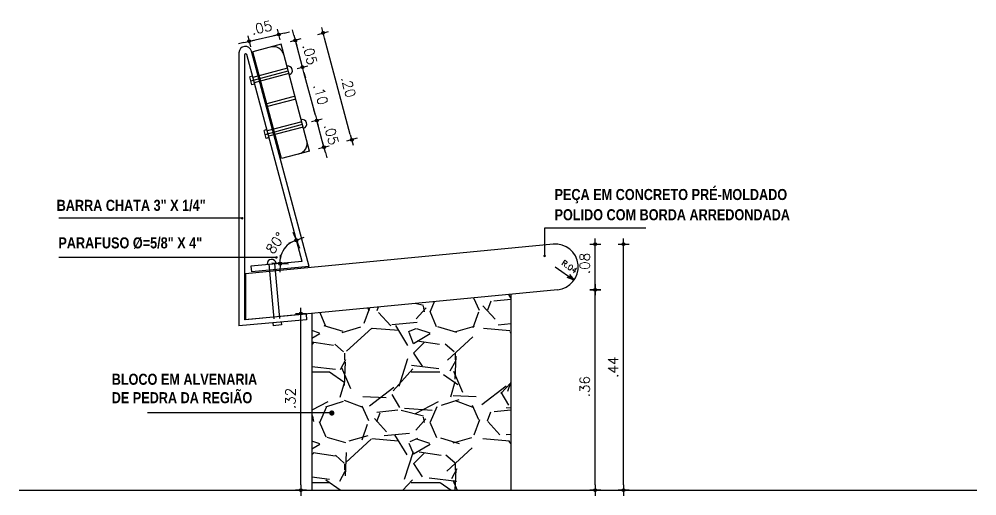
# Model space of a CAD drawing. Extents: x -599692 to 1491, y -9431878 to -451.
# Drawn here: x 1088.454 to 1090.188, y -463.701 to -462.839 of the extents above; entities that cross this region are included whole.
import ezdxf

# ---------------------------------------------------------------- set-up
doc = ezdxf.new("R2010")
doc.units = 0
doc.header["$LTSCALE"] = 0.5
doc.header["$MEASUREMENT"] = 0
doc.header["$PDMODE"] = 34
doc.linetypes.add('DASHDOT', pattern=[1, 0.5, -0.25, 0, -0.25])
doc.linetypes.add('HIDDEN2', pattern=[0.1875, 0.125, -0.0625])
doc.layers.get('0').update_dxf_attribs({"linetype": 'CONTINUOUS'})
doc.layers.get('DEFPOINTS').update_dxf_attribs({"linetype": 'CONTINUOUS'})
for name, color, linetype in [('01', 2, 'CONTINUOUS'), ('02', 9, 'CONTINUOUS'), ('COTAS', 2, 'CONTINUOUS'), ('EIXO', 253, 'DASHDOT'), ('HACHURA', 253, 'CONTINUOUS'), ('HACHURA1', 8, 'CONTINUOUS'), ('P1', 1, 'CONTINUOUS'), ('P4', 6, 'CONTINUOUS'), ('P6', 4, 'CONTINUOUS'), ('TEXTO', 3, 'CONTINUOUS')]:
    doc.layers.add(name, color=color, linetype=linetype)
doc.styles.add('ARIAL', font='ARIALNB.TTF')
doc.styles.add('COTA100', font='ROMANS.SHX')
doc.styles.add('ROMANS', font='romans')
doc.dimstyles.new('COTA100', dxfattribs={"dimtxt": 0.18, "dimasz": 0.1, "dimexe": 0.05, "dimexo": 0.06, "dimgap": 0.1, "dimtad": 1, "dimzin": 4, "dimdsep": 46, "dimtxsty": 'COTA100', "dimblk": 'BOLA', "dimcen": 0.09, "dimdle": 0.05, "dimse1": 1, "dimse2": 1, "dimclrd": 256, "dimclrt": 2, "dimadec": 0, "dimazin": 0, "dimtfac": 1, "dimtix": 1, "dimtmove": 2, "dimatfit": 1, "dimldrblk": 'BOLA', "dimfxl": 1, "dimtolj": 1, "dimtzin": 4, "dimarcsym": 0})
doc.dimstyles.new('COTA100$0', dxfattribs={"dimtxt": 0.18, "dimasz": 0.1, "dimexe": 0.05, "dimexo": 0.95, "dimgap": 0.1, "dimtad": 1, "dimzin": 4, "dimdsep": 46, "dimtxsty": 'COTA100', "dimblk": 'USERTICK', "dimblk1": 'USERTICK', "dimblk2": 'USERTICK', "dimsah": 1, "dimcen": -0.1, "dimdle": 0.05, "dimse1": 1, "dimse2": 1, "dimclrt": 2, "dimadec": 0, "dimazin": 0, "dimtfac": 1, "dimtdec": 4, "dimtix": 1, "dimtmove": 2, "dimatfit": 3, "dimldrblk": 'USERTICK', "dimfxl": 1, "dimtvp": 0.625, "dimtolj": 1, "dimtzin": 4, "dimarcsym": 0})

# ---------------------------------------------------------------- blocks, each defined once
blk = doc.blocks.new('_OPEN30')
at = {"color": 0, "linetype": 'ByBlock'}
for p, q in [((-1, 0.27), (0, 0)), ((0, 0), (-1, -0.27)), ((0, 0), (-1, 0))]:
    blk.add_line(p, q, dxfattribs=at)
blk = doc.blocks.new('USERTICK')
for p, q in [((-1, 0), (1, 0)), ((0, 1), (0, -1))]:
    blk.add_line(p, q)
blk.add_circle((0, 0), 0.25)
blk = doc.blocks.new('*D244')
at = {"layer": 'COTAS', "color": 0, "lineweight": -2}
blk.add_line((1088.964, -463.6811), (1088.964, -463.381), dxfattribs=at)
at = {"layer": 'DEFPOINTS', "color": 0}
for p in [(1088.964, -463.371), (1088.9838, -463.371), (1088.9838, -463.6911)]:
    blk.add_point(p, dxfattribs=at)
at = {"layer": 'COTAS', "color": 0, "lineweight": -2, "xscale": 0.01, "yscale": 0.01, "zscale": 0.01}
for p, rotation in [((1088.964, -463.371), 90), ((1088.964, -463.6911), 270)]:
    blk.add_blockref('USERTICK', p, dxfattribs=dict(at, rotation=rotation))
at = {"layer": 'COTAS', "color": 2, "insert": (1088.945, -463.5311), "char_height": 0.018, "attachment_point": 5, "rotation": 90, "style": 'COTA100'}
blk.add_mtext('\\A1; .32', dxfattribs=at)
blk = doc.blocks.new('BOLA')
for q in [(-1.53, 0), (0, 1.53), (0, -1.53), (1.53, 0)]:
    blk.add_line((0, 0), q)
blk.add_circle((0, 0), 0.284)
blk = doc.blocks.new('*D245')
at = {"layer": 'COTAS', "linetype": 'Continuous', "lineweight": -2}
blk.add_arc((1088.9661, -463.2772), 0.0398, 119.4515, 170.785, dxfattribs=at)
at = {"layer": 'DEFPOINTS', "color": 0, "linetype": 'Continuous'}
for p in [(1088.8658, -462.9028), (1088.9396, -463.2476), (1088.8734, -463.2857), (1088.9661, -463.2772), (1088.9661, -463.2772)]:
    blk.add_point(p, dxfattribs=at)
at = {"layer": 'COTAS', "linetype": 'Continuous', "lineweight": -2, "xscale": 0.01, "yscale": 0.01, "zscale": 0.01}
for p, rotation in [((1088.9558, -463.2388), 22.22572585987986), ((1088.9265, -463.2809), 268.0107105580278)]:
    blk.add_blockref('BOLA', p, dxfattribs=dict(at, rotation=rotation))
at = {"layer": 'COTAS', "color": 2, "linetype": 'Continuous', "insert": (1088.9179, -463.2436), "char_height": 0.018, "attachment_point": 5, "rotation": 55.1182, "style": 'COTA100'}
blk.add_mtext('\\A1;80°', dxfattribs=at)
blk = doc.blocks.new('*D246')
at = {"layer": 'COTAS', "color": 0, "lineweight": -2}
for p, q in [((1088.9902, -463.0123), (1088.9876, -463.0027)), ((1089.0057, -463.0703), (1088.9928, -463.022)), ((1089.0083, -463.08), (1089.0109, -463.0896))]:
    blk.add_line(p, q, dxfattribs=at)
at = {"layer": 'DEFPOINTS', "color": 0}
for p in [(1088.9928, -463.022), (1088.9669, -463.0289), (1088.9798, -463.0772)]:
    blk.add_point(p, dxfattribs=at)
at = {"layer": 'COTAS', "color": 0, "lineweight": -2, "xscale": 0.01, "yscale": 0.01, "zscale": 0.01}
for p, rotation in [((1088.9928, -463.022), 284.999999999981), ((1089.0057, -463.0703), 104.9999999999809)]:
    blk.add_blockref('USERTICK', p, dxfattribs=dict(at, rotation=rotation))
at = {"layer": 'COTAS', "color": 2, "insert": (1089.0176, -463.0412), "char_height": 0.018, "attachment_point": 5, "rotation": 285, "style": 'COTA100'}
blk.add_mtext('\\A1; .05', dxfattribs=at)
blk = doc.blocks.new('*D247')
at = {"layer": 'COTAS', "color": 0, "lineweight": -2}
blk.add_line((1088.9902, -463.0123), (1088.9695, -462.9351), dxfattribs=at)
at = {"layer": 'DEFPOINTS', "color": 0}
for p in [(1088.941, -462.9323), (1088.9669, -462.9254), (1088.9669, -463.0289)]:
    blk.add_point(p, dxfattribs=at)
at = {"layer": 'COTAS', "color": 0, "lineweight": -2, "xscale": 0.01, "yscale": 0.01, "zscale": 0.01}
for p, rotation in [((1088.9669, -462.9254), 104.9999999997247), ((1088.9928, -463.022), 284.9999999997247)]:
    blk.add_blockref('USERTICK', p, dxfattribs=dict(at, rotation=rotation))
at = {"layer": 'COTAS', "color": 2, "insert": (1088.9982, -462.9688), "char_height": 0.018, "attachment_point": 5, "rotation": 285, "style": 'COTA100'}
blk.add_mtext('\\A1; .10', dxfattribs=at)
blk = doc.blocks.new('*D248')
at = {"layer": 'COTAS', "color": 0, "lineweight": -2}
for p, q in [((1088.9513, -462.8675), (1088.9488, -462.8578)), ((1088.9669, -462.9254), (1088.9539, -462.8771)), ((1088.9695, -462.9351), (1088.972, -462.9447))]:
    blk.add_line(p, q, dxfattribs=at)
at = {"layer": 'DEFPOINTS', "color": 0}
for p in [(1088.928, -462.8841), (1088.9539, -462.8771), (1088.941, -462.9323)]:
    blk.add_point(p, dxfattribs=at)
at = {"layer": 'COTAS', "color": 0, "lineweight": -2, "xscale": 0.01, "yscale": 0.01, "zscale": 0.01}
for p, rotation in [((1088.9539, -462.8771), 284.9999999997247), ((1088.9669, -462.9254), 104.9999999997247)]:
    blk.add_blockref('USERTICK', p, dxfattribs=dict(at, rotation=rotation))
at = {"layer": 'COTAS', "color": 2, "insert": (1088.9788, -462.8963), "char_height": 0.018, "attachment_point": 5, "rotation": 285, "style": 'COTA100'}
blk.add_mtext('\\A1; .05', dxfattribs=at)
blk = doc.blocks.new('*D249')
at = {"layer": 'COTAS', "color": 0, "lineweight": -2}
blk.add_line((1089.0534, -463.0472), (1089.0068, -462.8733), dxfattribs=at)
at = {"layer": 'DEFPOINTS', "color": 0}
for p in [(1089.0042, -462.8636), (1088.928, -462.8841), (1088.9798, -463.0772)]:
    blk.add_point(p, dxfattribs=at)
at = {"layer": 'COTAS', "color": 0, "lineweight": -2, "xscale": 0.01, "yscale": 0.01, "zscale": 0.01}
for p, rotation in [((1089.0042, -462.8636), 105.0000000000063), ((1089.056, -463.0568), 285.0000000000063)]:
    blk.add_blockref('USERTICK', p, dxfattribs=dict(at, rotation=rotation))
at = {"layer": 'COTAS', "color": 2, "insert": (1089.0485, -462.9553), "char_height": 0.018, "attachment_point": 5, "rotation": 285, "style": 'COTA100'}
blk.add_mtext('\\A1; .20', dxfattribs=at)
blk = doc.blocks.new('*D250')
at = {"layer": 'COTAS', "color": 0, "lineweight": -2}
for p, q in [((1088.8703, -462.8787), (1088.9239, -462.8663)), ((1088.9336, -462.864), (1088.9434, -462.8617)), ((1088.8606, -462.881), (1088.8508, -462.8833))]:
    blk.add_line(p, q, dxfattribs=at)
at = {"layer": 'DEFPOINTS', "color": 0}
for p in [(1088.9239, -462.8663), (1088.928, -462.8841), (1088.8744, -462.8965)]:
    blk.add_point(p, dxfattribs=at)
at = {"layer": 'COTAS', "color": 0, "lineweight": -2, "xscale": 0.01, "yscale": 0.01, "zscale": 0.01}
for p, rotation in [((1088.9239, -462.8663), 193.1099383547117), ((1088.8703, -462.8787), 13.10993835471172)]:
    blk.add_blockref('USERTICK', p, dxfattribs=dict(at, rotation=rotation))
at = {"layer": 'COTAS', "color": 2, "insert": (1088.8928, -462.854), "char_height": 0.018, "attachment_point": 5, "rotation": 13.1099, "style": 'COTA100'}
blk.add_mtext('\\A1;.05', dxfattribs=at)
blk = doc.blocks.new('*D251')
at = {"layer": 'COTAS', "color": 0, "lineweight": -2}
blk.add_line((1089.4969, -463.6811), (1089.4969, -463.3383), dxfattribs=at)
at = {"layer": 'DEFPOINTS', "color": 0}
for p in [(1089.4284, -463.3283), (1089.4969, -463.3283), (1089.3438, -463.6911)]:
    blk.add_point(p, dxfattribs=at)
at = {"layer": 'COTAS', "color": 0, "lineweight": -2, "xscale": 0.01, "yscale": 0.01, "zscale": 0.01}
for p, rotation in [((1089.4969, -463.3283), 90), ((1089.4969, -463.6911), 270)]:
    blk.add_blockref('USERTICK', p, dxfattribs=dict(at, rotation=rotation))
at = {"layer": 'COTAS', "color": 2, "insert": (1089.4779, -463.5097), "char_height": 0.018, "attachment_point": 5, "rotation": 90, "style": 'COTA100'}
blk.add_mtext('\\A1; .36', dxfattribs=at)
blk = doc.blocks.new('*D205')
at = {"layer": 'COTAS', "color": 0, "lineweight": -2}
blk.add_line((1089.4969, -463.3183), (1089.4969, -463.2556), dxfattribs=at)
at = {"layer": 'DEFPOINTS', "color": 0}
for p in [(1089.4205, -463.2456), (1089.4969, -463.2456), (1089.4284, -463.3283)]:
    blk.add_point(p, dxfattribs=at)
at = {"layer": 'COTAS', "color": 0, "lineweight": -2, "xscale": 0.01, "yscale": 0.01, "zscale": 0.01}
for p, rotation in [((1089.4969, -463.2456), 90), ((1089.4969, -463.3283), 270)]:
    blk.add_blockref('USERTICK', p, dxfattribs=dict(at, rotation=rotation))
at = {"layer": 'COTAS', "color": 2, "insert": (1089.4779, -463.2869), "char_height": 0.018, "attachment_point": 5, "rotation": 90, "style": 'COTA100'}
blk.add_mtext('\\A1; .08', dxfattribs=at)
blk = doc.blocks.new('*D206')
at = {"layer": 'COTAS', "color": 0, "lineweight": -2}
blk.add_line((1089.5482, -463.6811), (1089.5482, -463.2556), dxfattribs=at)
at = {"layer": 'DEFPOINTS', "color": 0}
for p in [(1089.5069, -463.2456), (1089.5482, -463.2456), (1089.5069, -463.6911)]:
    blk.add_point(p, dxfattribs=at)
at = {"layer": 'COTAS', "color": 0, "lineweight": -2, "xscale": 0.01, "yscale": 0.01, "zscale": 0.01}
for p, rotation in [((1089.5482, -463.2456), 90), ((1089.5482, -463.6911), 270)]:
    blk.add_blockref('USERTICK', p, dxfattribs=dict(at, rotation=rotation))
at = {"layer": 'COTAS', "color": 2, "insert": (1089.5292, -463.4684), "char_height": 0.018, "attachment_point": 5, "rotation": 90, "style": 'COTA100'}
blk.add_mtext('\\A1;.44', dxfattribs=at)

msp = doc.modelspace()

# ---------------------------------------------------------------- hatches: boundary and pattern name
at = {"layer": 'HACHURA'}
h = msp.add_hatch(dxfattribs=at)
h.set_pattern_fill('GRAVEL', color=256, scale=0.2, style=0)
h.set_pattern_definition([(228.0128, (824.386474, -315.768252), (-1.5999996464, -1.8000002683), [0.0269072, -2.6638176]), (184.9697, (824.368474, -315.788252), (2.4000002103, 0.1999982614), [0.0461736, -4.571185]), (132.5104, (824.322474, -315.792252), (1.99999814367, -2.20000173477), [0.0325576, -3.2232064]), (267.2737, (824.244474, -315.842252), (0.19999920355, 4.000000059), [0.0420476, -4.1627116]), (292.8337, (824.242474, -315.884252), (-1.0000019811, 2.39999928236), [0.041231, -4.0818746]), (357.2737, (824.258474, -315.922252), (-4.000000059, 0.19999920355), [0.0420476, -4.1627116]), (37.6942, (824.300474, -315.924252), (-2.60000146912, -1.99999808103), [0.0556058, -5.5049698]), (72.2553, (824.344474, -315.890252), (1.40000215254, 4.39999924625), [0.0524976, -5.1972642]), (121.4296, (824.360474, -315.840252), (-1.60000164684, 2.5999990073), [0.04219, -4.1768146]), (175.2364, (824.338474, -315.804252), (2.2000001893, -0.1999983065), [0.0481664, -2.3601526]), (222.3974, (824.290474, -315.800252), (-2.40000147021, -2.1999984164), [0.0622896, -6.166675]), (138.8141, (824.442474, -315.844252), (-1.4000005894, 1.1999994627), [0.0212602, -2.1047688]), (171.4692, (824.426474, -315.830252), (2.59999965696, -0.400001582), [0.0404474, -4.0043022]), (225, (824.38647, -315.82425), (-2e-17, -0.20000006), [0.0282842, -0.2545584]), (203.1986, (824.372474, -315.800252), (0.9999999461, 0.400000265), [0.0152316, -1.507923]), (291.8014, (824.358474, -315.806252), (-0.199999982, 0.6000000546), [0.0215406, -1.0554924]), (30.9638, (824.366474, -315.826252), (0.5999996045, 0.4000004967), [0.0349858, -1.1312046]), (161.5651, (824.396474, -315.80825), (0.400000087, -0.19999968), [0.0252982, -0.6071574]), (16.3895, (824.242474, -315.806252), (2.0000004397, 0.59999854196), [0.03544, -3.508569]), (70.3462, (824.276474, -315.796252), (-0.7999990495, -2.2000004271), [0.0297322, -2.9434816]), (293.1986, (824.396474, -315.768252), (-0.400000265, 0.9999999461), [0.030463, -1.4926916]), (343.6105, (824.408474, -315.796252), (-2.0000004397, 0.59999854196), [0.03544, -3.508569]), (339.444, (824.242474, -315.930252), (-1.0000003689, 0.3999991993), [0.034176, -1.6746248]), (294.7751, (824.274474, -315.942252), (-0.99999843785, 2.20000068437), [0.0286356, -2.8349286]), (66.8014, (824.398474, -315.968252), (0.400000265, 0.9999999461), [0.030463, -1.4926916]), (17.354, (824.410474, -315.940252), (-2.6000004038, -0.79999890045), [0.0335262, -3.3190848]), (69.444, (824.300474, -315.968252), (-0.3999991993, -1.0000003689), [0.017088, -1.6917128]), (101.3099, (824.386474, -315.968252), (-0.1999995264, 0.8000001504), [0.010198, -1.0096058]), (165.9638, (824.384474, -315.95825), (0.600000109, -0.1999996115), [0.041231, -0.78339]), (186.009, (824.344474, -315.948252), (1.99999995018, 0.1999998635), [0.03821, -3.7827846]), (303.6901, (824.366474, -315.84425), (-0.200000267, 0.399999912), [0.0288444, -0.6922658]), (353.1572, (824.382474, -315.868252), (3.3999998731, -0.40000159958), [0.0503588, -4.9855126]), (60.9454, (824.432474, -315.874252), (-0.8000000054, -1.4000000769), [0.0205912, -2.0385348]), (90, (824.44247, -315.85625), (-0.2, 0.2), [0.012, -0.188]), (120.2564, (824.340474, -315.942252), (0.79999897736, -1.4000004912), [0.0277848, -2.750704]), (48.0128, (824.326474, -315.918252), (1.5999996464, 1.8000002683), [0.0538144, -2.6369104]), (0, (824.36247, -315.87825), (0.2, 0.2), [0.052, -0.148]), (325.3048, (824.414474, -315.878252), (-1.9999988518, 1.4000017219), [0.0316228, -3.1306548]), (254.0546, (824.440474, -315.896252), (-0.1999999779, -0.8000000253), [0.0291204, -1.4269016]), (207.646, (824.432474, -315.924252), (-3.79999916144, -2.00000154263), [0.047413, -4.6938948]), (175.4261, (824.390474, -315.946252), (-2.60000011166, 0.19999896023), [0.0501598, -4.9658148])])
h.paths.add_polyline_path([(1089.3438, -463.3364), (1088.9838, -463.371), (1088.9838, -463.6911), (1089.3438, -463.6911)])
at = {"layer": 'P1'}
for points in [[(1088.86, -463.1988, 1), (1088.8552, -463.1988, 1)], [(1088.9221, -463.2698, 1), (1088.9173, -463.2698, 1)], [(1089.4076, -463.267, 1), (1089.4028, -463.267, 1)], [(1089.0247, -463.5513, 1), (1089.0151, -463.5513, 1)]]:
    msp.add_hatch(color=256, dxfattribs=at).paths.add_polyline_path(points)

# ---------------------------------------------------------------- linework, layer by layer
at = {"layer": '01', "color": 2, "linetype": 'ByBlock'}
msp.add_line((1089.4245, -463.2869), (1089.4585, -463.3106), dxfattribs=at)
at = {"layer": '02'}
for p, q in [((1088.8762, -462.9419), (1088.8714, -462.9432)), ((1088.8753, -462.9577), (1088.8714, -462.9432)), ((1088.8801, -462.9564), (1088.8753, -462.9577)), ((1088.9021, -463.0385), (1088.8973, -463.0398)), ((1088.9012, -463.0543), (1088.8973, -463.0398)), ((1088.906, -463.053), (1088.9012, -463.0543))]:
    msp.add_line(p, q, dxfattribs=at)
for centre, start, end in [((1088.9408, -462.9316), 285, 105), ((1088.9666, -463.0282), 285, 105), ((1088.911, -463.2811), 5.1944, 185.1944)]:
    msp.add_arc(centre, 0.0079, start, end, dxfattribs=at)
at = {"layer": 'EIXO'}
for p, q in [((1088.8734, -462.9505), (1088.941, -462.9323)), ((1088.8992, -463.0471), (1088.9669, -463.0289))]:
    msp.add_line(p, q, dxfattribs=at)
at = {"layer": 'HACHURA1', "color": 8, "linetype": 'HIDDEN2', "ltscale": 0.3}
for p, q in [((1088.9397, -462.9275), (1088.8769, -462.9443)), ((1088.9423, -462.9372), (1088.8795, -462.954)), ((1088.9656, -463.0241), (1088.9028, -463.0409)), ((1088.9681, -463.0338), (1088.9054, -463.0506)), ((1088.906, -463.2815), (1088.9157, -463.3881)), ((1088.916, -463.2806), (1088.9257, -463.3872)), ((1088.9132, -463.3883), (1088.9137, -463.3933)), ((1088.9286, -463.3919), (1088.9137, -463.3933)), ((1088.9282, -463.3869), (1088.9286, -463.3919))]:
    msp.add_line(p, q, dxfattribs=at)
at = {"layer": 'P1'}
for p, q in [((1088.5254, -463.1982), (1088.8573, -463.1982)), ((1089.4057, -463.2163), (1089.5886, -463.2163)), ((1089.4057, -463.2665), (1089.4057, -463.2163)), ((1088.5254, -463.2693), (1088.9202, -463.2693)), ((1088.6861, -463.5502), (1089.0218, -463.5502))]:
    msp.add_line(p, q, dxfattribs=at)
at = {"layer": 'P4', "linetype": 'Continuous'}
for p, q in [((1088.8518, -462.8995), (1088.8518, -463.3937)), ((1088.8618, -462.9033), (1088.8618, -463.3828)), ((1088.9661, -463.2772), (1088.8658, -462.9028)), ((1088.9788, -463.2861), (1088.8744, -462.8965)), ((1088.9661, -463.2772), (1088.8734, -463.2857)), ((1088.8734, -463.2857), (1088.8743, -463.2957)), ((1088.9788, -463.2861), (1088.8743, -463.2957)), ((1088.9733, -463.3726), (1088.8618, -463.3828)), ((1088.9733, -463.3726), (1088.9742, -463.3826)), ((1088.9742, -463.3826), (1088.8518, -463.3937))]:
    msp.add_line(p, q, dxfattribs=at)
for centre, radius in [((1088.8633, -462.8995), 0.0115), ((1088.8638, -462.9033), 0.002)]:
    msp.add_arc(centre, radius, 15, 180, dxfattribs=at)
at = {"layer": 'P6', "linetype": 'Continuous'}
for p, q in [((1088.928, -462.8841), (1088.8768, -462.8978)), ((1088.9798, -463.0772), (1088.928, -462.8841)), ((1088.9286, -463.091), (1088.8768, -462.8978)), ((1088.9533, -462.9782), (1088.9021, -462.9919)), ((1088.9546, -462.9831), (1088.9034, -462.9968)), ((1088.9798, -463.0772), (1088.9286, -463.091)), ((1089.4205, -463.2456), (1088.8638, -463.2992)), ((1088.8638, -463.2992), (1088.8638, -463.3826)), ((1089.4284, -463.3283), (1088.8638, -463.3826)), ((1089.3438, -463.3364), (1089.3438, -463.6911)), ((1088.9838, -463.3711), (1088.9838, -463.6911))]:
    msp.add_line(p, q, dxfattribs=at)
at = {"layer": 'P6'}
msp.add_line((1088.4538, -463.6911), (1090.1879, -463.6911), dxfattribs=at)
at = {"layer": 'P6', "linetype": 'Continuous'}
for centre, radius, start, end in [((1088.9139, -462.9085), 0.02, 15, 105), ((1088.9553, -463.0631), 0.02, 285, 15), ((1089.4245, -463.2869), 0.0415, 275.4948, 95.4948)]:
    msp.add_arc(centre, radius, start, end, dxfattribs=at)

# ---------------------------------------------------------------- block references
at = {"layer": '01', "color": 2, "linetype": 'ByBlock', "xscale": 0.0124999999999474, "yscale": 0.01249999999993179, "zscale": 0.0125, "rotation": 325.4090939031694}
msp.add_blockref('_OPEN30', (1089.4585, -463.3106), dxfattribs=at)

# ---------------------------------------------------------------- texts
at = {"layer": 'COTAS', "insert": (1089.4501, -463.2865), "char_height": 0.01, "attachment_point": 5, "rotation": 325.2025, "style": 'ROMANS'}
msp.add_mtext('\\A1;R.04', dxfattribs=at)
at = {"layer": 'TEXTO', "char_height": 0.02, "width": 0.5778, "attachment_point": 1, "style": 'ARIAL'}
for s, insert in [('PEÇA EM CONCRETO PRÉ-MOLDADO ', (1089.4232, -463.1459)), ('BARRA CHATA 3" X 1/4"', (1088.5217, -463.1655)), ('POLIDO COM BORDA ARREDONDADA', (1089.4232, -463.1825)), ('PARAFUSO %%c=5/8" X 4"', (1088.5248, -463.2334)), ('BLOCO EM ALVENARIA \\PDE PEDRA DA REGIÃO', (1088.6214, -463.4802))]:
    msp.add_mtext(s, dxfattribs=dict(at, insert=insert))

# ---------------------------------------------------------------- dimensions: what is measured, and where the dimension line sits
at = {"layer": 'COTAS'}
dim = msp.add_aligned_dim(p1=(1088.8744, -462.8965), p2=(1088.928, -462.8841), distance=0.0183, text='.05', dimstyle='COTA100$0', override={"dimscale": 0.1, "dimpost": ' <>'}, dxfattribs=at)
dim.commit()
dim.dimension.update_dxf_attribs({"geometry": '*D250', "text_midpoint": (1088.8928, -462.854)})
for p2, distance, picture, middle in [((1088.928, -462.8841), -0.0789, '*D249', (1089.0485, -462.9553)), ((1088.9669, -463.0289), -0.0268, '*D246', (1089.0176, -463.0412))]:
    dim = msp.add_aligned_dim(p1=(1088.9798, -463.0772), p2=p2, distance=distance, dimstyle='COTA100$0', override={"dimscale": 0.1, "dimpost": ' <>'}, dxfattribs=at)
    dim.commit()
    dim.dimension.update_dxf_attribs({"geometry": picture, "text_midpoint": middle})
for base, p1, p2, angle, picture, middle in [((1088.9539, -462.8771), (1088.941, -462.9323), (1088.928, -462.8841), 285, '*D248', (1088.9788, -462.8963)), ((1088.9669, -462.9254), (1088.9669, -463.0289), (1088.941, -462.9323), 285, '*D247', (1088.9982, -462.9688)), ((1089.4969, -463.2456), (1089.4284, -463.3283), (1089.4205, -463.2456), 90, '*D205', (1089.4779, -463.2869)), ((1089.4969, -463.3283), (1089.3438, -463.6911), (1089.4284, -463.3283), 90, '*D251', (1089.4779, -463.5097)), ((1088.964, -463.371), (1088.9838, -463.6911), (1088.9838, -463.371), 90, '*D244', (1088.945, -463.5311))]:
    dim = msp.add_linear_dim(base=base, p1=p1, p2=p2, angle=angle, dimstyle='COTA100$0', override={"dimscale": 0.1, "dimpost": ' <>'}, dxfattribs=at)
    dim.commit()
    dim.dimension.update_dxf_attribs({"geometry": picture, "text_midpoint": middle})
at = {"layer": 'COTAS', "linetype": 'Continuous'}
dim = msp.add_angular_dim_2l(base=(1088.9396, -463.2476), line1=((1088.9661, -463.2772), (1088.8658, -462.9028)), line2=((1088.9661, -463.2772), (1088.8734, -463.2857)), dimstyle='COTA100', override={"dimscale": 0.1}, dxfattribs=at)
dim.commit()
dim.dimension.update_dxf_attribs({"geometry": '*D245', "text_midpoint": (1088.9179, -463.2436)})
at = {"layer": 'COTAS'}
dim = msp.add_linear_dim(base=(1089.5482, -463.2456), p1=(1089.5069, -463.6911), p2=(1089.5069, -463.2456), angle=90, text='.44', dimstyle='COTA100$0', override={"dimscale": 0.1, "dimpost": ' <>'}, dxfattribs=at)
dim.commit()
dim.dimension.update_dxf_attribs({"geometry": '*D206', "text_midpoint": (1089.5292, -463.4684)})

doc.saveas('drawing.dxf')
